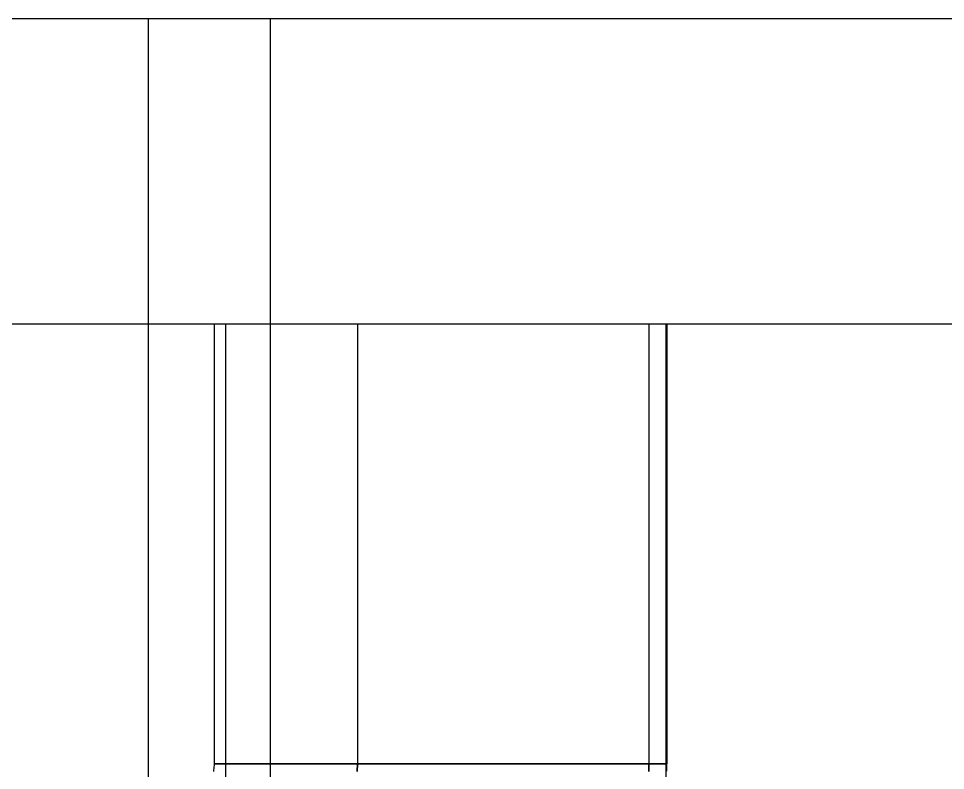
# Model space of a CAD drawing. Header units: millimetres. Extents: x 0 to 21.1, y -10.6 to 6.2.
# Drawn here: x 15.901 to 18.326, y -8.467 to -6.5 of the extents above; entities that cross this region are included whole.
import ezdxf

# ---------------------------------------------------------------- set-up
doc = ezdxf.new("R2010")
doc.units = ezdxf.units.MM
doc.layers.add('MAIN-1', color=7, linetype='Continuous')
doc.layers.add('MAIN-2', color=7, linetype='Continuous')

# ---------------------------------------------------------------- blocks, each defined once
blk = doc.blocks.new('D-Sub9 1.338168-2 right side')
at = {"layer": 'MAIN-1'}
for p, q in [((1.07, 0), (-8.03, 0)), ((-1.46, 0), (-1.46, -2.4)), ((-1.2878, 0), (-1.2878, -1.15)), ((-0.1032, 0), (-0.1032, -1.15)), ((-1.2884, -1.1619), (-1.2888, -1.1658)), ((-1.288, -1.1579), (-1.2884, -1.1619)), ((-1.2878, -1.154), (-1.288, -1.1579)), ((-0.1032, -1.15), (-1.2878, -1.15)), ((-1.2878, -1.15), (-1.2878, -1.154)), ((-0.1032, -1.1531), (-0.1032, -1.15)), ((-0.1032, -1.1563), (-0.1032, -1.1531)), ((-0.1032, -1.1594), (-0.1032, -1.1563)), ((-0.1032, -1.1625), (-0.1032, -1.1594)), ((-0.1032, -1.1657), (-0.1032, -1.1625)), ((-1.2888, -1.1658), (-1.2895, -1.1697)), ((-0.1032, -1.1688), (-0.1032, -1.1657))]:
    blk.add_line(p, q, dxfattribs=at)
at = {"layer": 'MAIN-2'}
for p, q in [((-8.13, 0.8), (3.07, 0.8)), ((-1.46, 0.8), (-1.46, 0.8)), ((-1.46, 0.8), (-1.46, 0.8)), ((-1.46, 0.8), (-1.46, 0.8)), ((-1.46, 0.8), (-1.46, 0.8)), ((-1.46, 0.8), (-1.46, 0)), ((-1.14, 0.8), (-1.14, 0.8)), ((-1.14, 0.8), (-1.14, 0.8)), ((-1.14, 0.8), (-1.14, 0.8)), ((-1.14, 0.8), (-1.14, 0.8)), ((-1.14, -2.4), (-1.14, 0.8)), ((-1.2574, 0), (-1.2574, -2.8026)), ((-1.2574, 0), (-1.2574, -2.8026)), ((-1.2574, 0), (-1.2574, -2.8026)), ((-1.2574, 0), (-1.2574, -2.8026)), ((-0.9125, 0), (-0.9125, -1.15)), ((-0.9125, 0), (-0.9125, -1.15)), ((-0.9125, 0), (-0.9125, -1.15)), ((-0.9125, 0), (-0.9125, -1.15)), ((-0.1499, 0), (-0.1499, -1.15)), ((-0.1499, 0), (-0.1499, -1.15)), ((-0.1499, 0), (-0.1499, -1.15)), ((-0.1499, 0), (-0.1499, -1.15)), ((-0.1053, 0), (-0.1053, -2.8026)), ((-0.1053, 0), (-0.1053, -2.8026)), ((-0.1053, 0), (-0.1053, -2.8026)), ((-0.1053, 0), (-0.1053, -2.8026)), ((-0.1032, -1.15), (-1.2878, -1.15)), ((-1.2878, -1.15), (-0.1032, -1.15)), ((-1.2878, -1.15), (-0.1032, -1.15)), ((-0.9128, -1.1697), (-0.9125, -1.15)), ((-0.9125, -1.15), (-0.9128, -1.1697)), ((-0.9128, -1.1697), (-0.9125, -1.15)), ((-0.9125, -1.15), (-0.9128, -1.1697)), ((-0.1499, -1.15), (-0.9125, -1.15)), ((-0.9125, -1.15), (-0.1499, -1.15)), ((-0.1499, -1.15), (-0.9125, -1.15)), ((-0.9125, -1.15), (-0.1499, -1.15)), ((-0.1499, -1.15), (-0.1499, -1.1697)), ((-0.1499, -1.1697), (-0.1499, -1.15)), ((-0.1499, -1.15), (-0.1499, -1.1697)), ((-0.1499, -1.1697), (-0.1499, -1.15))]:
    blk.add_line(p, q, dxfattribs=at)

msp = doc.modelspace()

# ---------------------------------------------------------------- block references
msp.add_blockref('D-Sub9 1.338168-2 right side', (17.7, -7.3))

doc.saveas('drawing.dxf')
